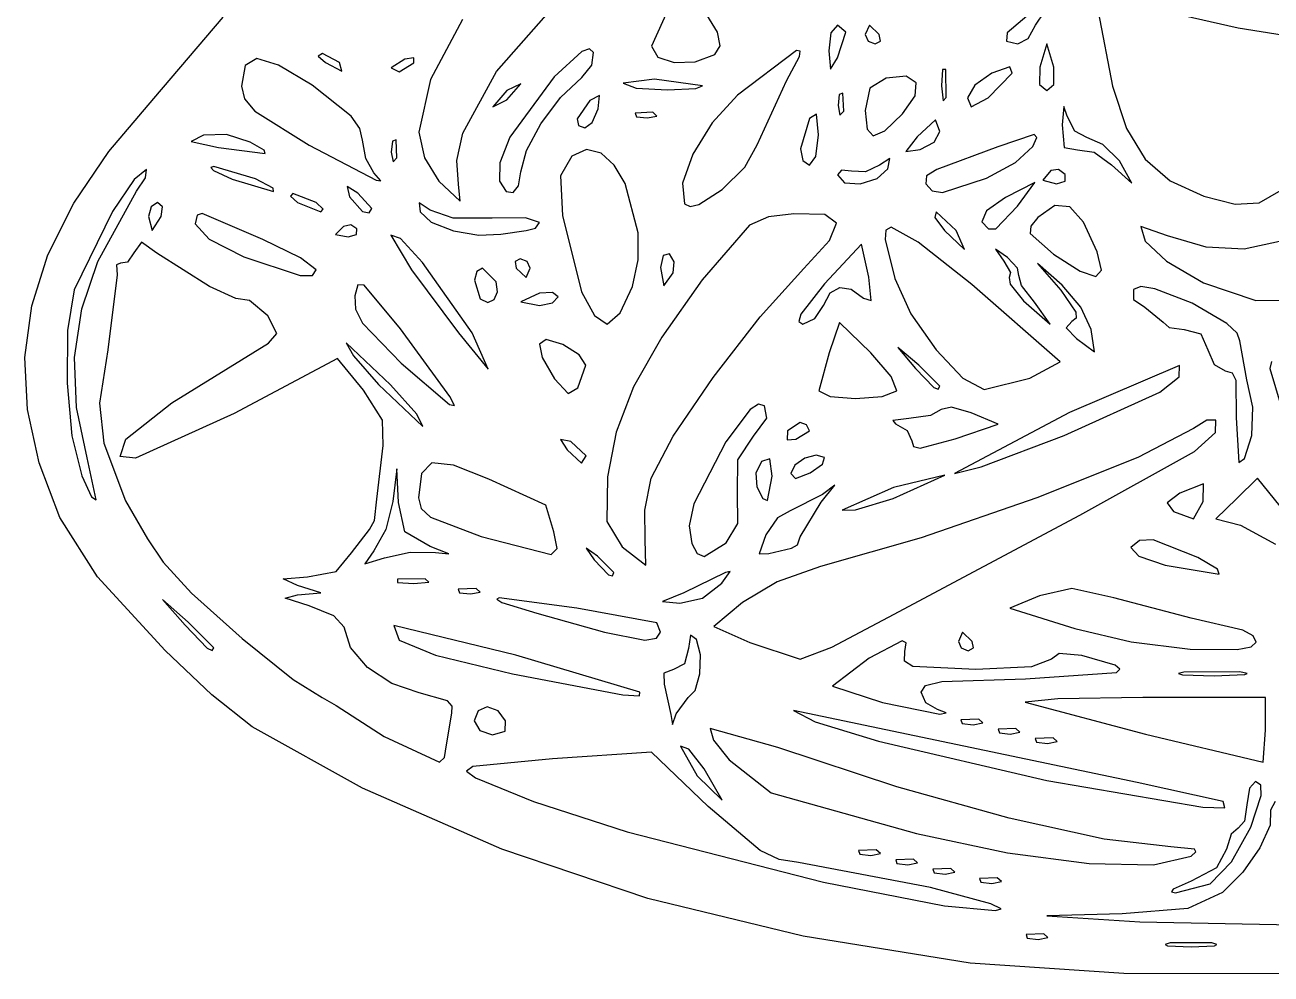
# Model space of a CAD drawing. Extents: x 7.9 to 79.2, y 2 to 86.5.
# Drawn here: x 7.94 to 43.59, y 1.97 to 29.11 of the extents above; entities that cross this region are included whole.
import ezdxf

# ---------------------------------------------------------------- set-up
doc = ezdxf.new("R2010")
doc.units = 0

msp = doc.modelspace()

# ---------------------------------------------------------------- linework, layer by layer
at = {"layer": 'Layer 1'}
for p, q in [((27.759914, 28.902232), (26.986835, 30.161413)), ((21.438185, 27.777215), (23.137297, 29.711336)), ((26.364008, 29.596712), (25.865202, 28.49696)), ((37.043572, 29.733288), (36.040408, 28.877815)), ((42.651117, 29.012963), (39.240485, 29.788479)), ((11.634138, 27.002314), (13.609822, 29.332363)), ((20.457419, 29.263277), (19.545319, 27.548961)), ((36.854438, 29.097599), (37.108993, 29.484337)), ((38.650958, 29.49385), (39.053891, 27.35497)), ((27.828723, 28.505834), (27.759914, 28.902232)), ((31.002562, 28.881953), (30.937558, 28.363486)), ((31.185132, 29.097599), (31.002562, 28.881953)), ((31.432709, 28.897385), (31.185132, 29.097599)), ((31.185132, 28.163272), (31.432709, 28.897385)), ((31.432709, 28.897385), (31.432709, 28.897385)), ((32.10144, 29.097599), (31.98401, 28.830648)), ((32.383451, 28.830648), (32.10144, 29.097599)), ((36.040408, 28.877815), (36.02505, 28.644942)), ((36.647861, 28.720531), (36.854438, 29.097599)), ((36.854438, 29.097599), (36.854438, 29.097599)), ((45.453977, 28.56788), (42.651117, 29.012963)), ((31.98401, 28.830648), (32.066851, 28.642114)), ((32.066851, 28.642114), (32.266021, 28.563697)), ((32.266021, 28.563697), (32.416843, 28.642114)), ((32.416843, 28.642114), (32.383451, 28.830648)), ((32.383451, 28.830648), (32.383451, 28.830648)), ((36.02505, 28.644942), (36.346782, 28.563697)), ((36.346782, 28.563697), (36.647861, 28.720531)), ((37.176716, 28.563697), (36.978395, 27.89632)), ((37.375039, 27.89632), (37.176716, 28.563697)), ((16.456751, 28.292659), (16.336432, 28.218615)), ((16.336432, 28.218615), (16.53904, 28.029797)), ((16.938479, 28.029797), (16.456751, 28.292659)), ((19.065499, 28.170129), (18.816358, 28.131654)), ((19.066935, 28.026741), (19.065499, 28.170129)), ((23.876683, 28.348887), (23.0849, 27.626939)), ((24.095865, 28.42441), (23.876683, 28.348887)), ((24.210212, 28.317594), (24.095865, 28.42441)), ((24.163277, 27.954043), (24.210212, 28.317594)), ((25.865202, 28.49696), (26.052669, 28.18659)), ((26.052669, 28.18659), (26.521588, 28.031827)), ((27.117225, 28.052204), (27.684844, 28.267254)), ((27.684844, 28.267254), (27.828723, 28.505834)), ((27.684844, 28.267254), (27.684844, 28.267254)), ((30.013943, 28.374247), (28.331374, 27.104219)), ((29.726306, 27.505076), (30.104526, 28.203649)), ((30.119319, 28.355371), (30.013943, 28.374247)), ((30.104526, 28.203649), (30.119319, 28.355371)), ((30.937558, 28.363486), (30.991515, 27.842021)), ((14.241665, 27.945989), (14.142407, 27.3597)), ((14.574958, 28.145349), (14.241665, 27.945989)), ((15.195561, 27.958478), (14.574958, 28.145349)), ((16.156751, 27.386074), (15.195561, 27.958478)), ((16.53904, 28.029797), (17.007225, 27.781227)), ((17.007225, 27.781227), (16.938479, 28.029797)), ((16.938479, 28.029797), (16.938479, 28.029797)), ((18.816358, 28.131654), (18.418371, 27.8807)), ((18.418371, 27.8807), (18.653665, 27.762846)), ((18.653665, 27.762846), (19.066935, 28.026741)), ((19.066935, 28.026741), (19.066935, 28.026741)), ((23.875469, 27.606171), (24.163277, 27.954043)), ((26.521588, 28.031827), (27.117225, 28.052204)), ((30.991515, 27.842021), (31.185132, 28.163272)), ((34.198254, 27.831493), (34.166265, 27.362421)), ((34.289024, 27.834663), (34.198254, 27.831493)), ((34.29889, 27.033813), (34.289024, 27.834663)), ((34.289024, 27.834663), (34.289024, 27.834663)), ((36.124515, 27.906789), (35.602884, 27.725201)), ((36.187445, 27.724156), (36.124515, 27.906789)), ((36.978395, 27.89632), (36.971311, 27.406057)), ((37.382122, 27.406057), (37.375039, 27.89632)), ((37.375039, 27.89632), (37.375039, 27.89632)), ((19.545319, 27.548961), (19.207814, 26.044872)), ((20.472723, 26.010612), (21.438185, 27.777215)), ((23.0849, 27.626939), (21.813397, 25.895887)), ((23.269737, 27.030734), (23.875469, 27.606171)), ((25.958894, 27.558183), (25.060403, 27.442293)), ((27.323891, 27.364148), (25.958894, 27.558183)), ((28.892619, 25.681954), (29.726306, 27.505076)), ((32.578576, 27.589494), (32.115615, 27.297753)), ((33.152244, 27.640899), (32.578576, 27.589494)), ((33.437412, 27.454966), (33.152244, 27.640899)), ((33.411642, 27.0802), (33.437412, 27.454966)), ((35.602884, 27.725201), (35.115814, 27.388125)), ((35.497793, 27.019019), (36.187445, 27.724156)), ((36.187445, 27.724156), (36.187445, 27.724156)), ((14.142407, 27.3597), (14.223651, 26.997122)), ((17.274674, 26.502818), (16.156751, 27.386074)), ((21.731746, 27.228947), (21.332307, 26.763147)), ((22.131185, 27.427795), (21.731746, 27.228947)), ((21.731746, 26.961996), (22.131185, 27.427795)), ((22.131185, 27.427795), (22.131185, 27.427795)), ((25.060403, 27.442293), (25.431965, 27.297807)), ((25.431965, 27.297807), (26.325293, 27.25002)), ((26.325293, 27.25002), (27.140398, 27.292238)), ((27.140398, 27.292238), (27.323891, 27.364148)), ((27.323891, 27.364148), (27.323891, 27.364148)), ((28.331374, 27.104219), (27.601582, 26.311413)), ((31.238569, 27.120253), (31.206158, 26.806274)), ((31.346019, 27.156647), (31.238569, 27.120253)), ((31.367041, 26.644992), (31.346019, 27.156647)), ((31.346019, 27.156647), (31.346019, 27.156647)), ((32.115615, 27.297753), (31.98401, 26.66391)), ((34.166265, 27.362421), (34.209294, 26.93554)), ((35.115814, 27.388125), (34.913229, 27.02006)), ((36.971311, 27.406057), (37.176716, 27.228947)), ((37.176716, 27.228947), (37.382122, 27.406057)), ((39.053891, 27.35497), (39.458832, 26.144086)), ((10.347918, 25.491421), (11.634138, 27.002314)), ((14.223651, 26.997122), (14.519944, 26.641155)), ((21.332307, 26.763147), (21.731746, 26.961996)), ((22.707161, 26.281021), (23.269737, 27.030734)), ((24.107429, 26.944566), (23.742249, 26.420686)), ((24.385587, 27.093304), (24.107429, 26.944566)), ((24.342663, 26.710301), (24.385587, 27.093304)), ((31.206158, 26.806274), (31.259513, 26.529156)), ((33.052495, 26.565104), (33.411642, 27.0802)), ((34.209294, 26.93554), (34.29889, 27.033813)), ((34.913229, 27.02006), (35.013403, 26.763458)), ((35.013403, 26.763458), (35.497793, 27.019019)), ((37.666125, 26.777407), (37.612419, 26.252873)), ((37.764088, 26.49483), (37.666125, 26.777407)), ((14.519944, 26.641155), (16.073028, 25.673648)), ((17.525867, 26.146311), (17.274674, 26.502818)), ((23.742249, 26.420686), (23.775456, 26.233991)), ((24.17239, 26.322459), (24.342663, 26.710301)), ((24.342663, 26.710301), (24.342663, 26.710301)), ((25.909211, 26.610451), (25.398817, 26.589378)), ((25.398817, 26.589378), (25.43512, 26.481661)), ((25.43512, 26.481661), (25.748326, 26.44917)), ((25.748326, 26.44917), (26.024761, 26.502657)), ((26.024761, 26.502657), (25.909211, 26.610451)), ((25.909211, 26.610451), (25.909211, 26.610451)), ((30.386254, 26.428093), (30.132572, 25.56396)), ((30.589659, 26.555344), (30.386254, 26.428093)), ((30.64847, 25.960931), (30.589659, 26.555344)), ((31.259513, 26.529156), (31.367041, 26.644992)), ((31.98401, 26.66391), (32.036294, 26.127227)), ((32.541544, 26.080506), (33.052495, 26.565104)), ((33.052495, 26.565104), (33.052495, 26.565104)), ((33.997423, 26.398899), (33.465381, 25.912758)), ((34.114353, 26.058803), (33.997423, 26.398899)), ((37.976349, 26.06693), (37.764088, 26.49483)), ((17.604211, 25.811381), (17.525867, 26.146311)), ((19.207814, 26.044872), (19.370195, 25.308918)), ((22.292667, 25.51934), (22.707161, 26.281021)), ((23.775456, 26.233991), (23.964175, 26.161145)), ((23.964175, 26.161145), (24.17239, 26.322459)), ((27.601582, 26.311413), (27.049309, 25.41302)), ((32.036294, 26.127227), (32.212475, 25.933653)), ((32.212475, 25.933653), (32.541544, 26.080506)), ((33.950705, 25.755091), (34.114353, 26.058803)), ((34.114353, 26.058803), (34.114353, 26.058803)), ((37.612419, 26.252873), (37.675821, 25.598335)), ((38.32698, 25.885806), (37.976349, 26.06693)), ((39.458832, 26.144086), (39.987127, 25.268756)), ((13.05323, 25.951064), (12.703385, 25.771407)), ((12.703385, 25.771407), (13.476675, 25.602356)), ((13.708264, 25.97872), (13.05323, 25.951064)), ((14.384694, 25.757573), (13.708264, 25.97872)), ((14.782706, 25.527649), (14.384694, 25.757573)), ((14.384694, 25.757573), (14.384694, 25.757573)), ((16.073028, 25.673648), (17.987905, 24.664612)), ((17.698079, 25.285579), (17.604211, 25.811381)), ((18.456524, 25.785501), (18.424111, 25.471524)), ((18.563974, 25.821894), (18.456524, 25.785501)), ((18.584997, 25.310239), (18.563974, 25.821894)), ((18.563974, 25.821894), (18.563974, 25.821894)), ((20.297677, 25.235361), (20.472723, 26.010612)), ((21.813397, 25.895887), (21.524767, 25.169218)), ((28.541009, 25.043787), (28.892619, 25.681954)), ((28.892619, 25.681954), (28.892619, 25.681954)), ((30.573127, 25.348197), (30.64847, 25.960931)), ((30.64847, 25.960931), (30.64847, 25.960931)), ((33.465381, 25.912758), (33.143449, 25.490124)), ((33.557255, 25.543468), (33.950705, 25.755091)), ((36.818619, 25.972692), (35.774943, 25.617918)), ((36.781311, 25.634798), (36.894882, 25.889654)), ((36.894882, 25.889654), (36.818619, 25.972692)), ((38.783566, 25.686302), (38.32698, 25.885806)), ((39.252914, 25.21843), (38.783566, 25.686302)), ((9.338242, 24.00694), (10.347918, 25.491421)), ((13.476675, 25.602356), (14.815481, 25.433932)), ((14.815481, 25.433932), (14.782706, 25.527649)), ((18.424111, 25.471524), (18.477468, 25.194404)), ((22.131185, 24.908002), (22.292667, 25.51934)), ((23.591108, 25.356391), (23.266503, 24.793797)), ((24.012726, 25.542935), (23.591108, 25.356391)), ((24.42398, 25.440051), (24.012726, 25.542935)), ((24.80085, 25.099251), (24.42398, 25.440051)), ((27.049309, 25.41302), (26.758612, 24.581536)), ((30.132572, 25.56396), (30.195992, 25.228113)), ((30.386254, 25.093343), (30.573127, 25.348197)), ((33.143449, 25.490124), (33.557255, 25.543468)), ((35.774943, 25.617918), (34.0309, 24.976974)), ((36.284608, 25.170683), (36.781311, 25.634798)), ((37.675821, 25.598335), (38.052637, 25.535187)), ((38.052637, 25.535187), (38.53497, 25.465869)), ((38.53497, 25.465869), (39.025934, 25.109771)), ((11.423341, 24.971652), (11.063617, 24.689346)), ((11.396649, 24.730999), (11.423341, 24.971652)), ((13.343529, 25.060992), (13.261977, 25.029389)), ((13.261977, 25.029389), (13.335207, 24.949458)), ((14.541846, 24.702556), (13.343529, 25.060992)), ((17.923762, 24.879783), (17.698079, 25.285579)), ((18.477468, 25.194404), (18.584997, 25.310239)), ((19.370195, 25.308918), (19.78097, 24.643382)), ((20.345123, 24.556266), (20.297677, 25.235361)), ((21.524767, 25.169218), (21.522496, 24.640159)), ((25.119319, 24.572049), (24.80085, 25.099251)), ((27.893509, 24.399368), (28.541009, 25.043787)), ((30.195992, 25.228113), (30.386254, 25.093343)), ((32.392939, 25.101237), (31.990592, 24.910462)), ((32.327182, 24.712057), (32.627347, 24.997624)), ((32.688114, 25.290762), (32.392939, 25.101237)), ((32.627347, 24.997624), (32.688114, 25.290762)), ((32.627347, 24.997624), (32.627347, 24.997624)), ((34.0309, 24.976974), (33.738547, 24.794318)), ((35.448195, 24.725018), (36.284608, 25.170683)), ((37.515671, 24.97724), (37.291462, 24.948464)), ((37.706619, 24.830746), (37.515671, 24.97724)), ((39.025934, 25.109771), (39.612735, 24.580993)), ((39.612735, 24.580993), (39.252914, 25.21843)), ((39.252914, 25.21843), (39.252914, 25.21843)), ((39.987127, 25.268756), (40.703919, 24.650857)), ((11.063617, 24.689346), (10.449016, 23.774159)), ((11.133577, 24.351793), (11.396649, 24.730999)), ((13.335207, 24.949458), (13.876114, 24.692915)), ((13.876114, 24.692915), (15.050574, 24.344696)), ((15.042671, 24.435888), (14.541846, 24.702556)), ((14.541846, 24.702556), (14.541846, 24.702556)), ((18.12835, 24.651284), (17.923762, 24.879783)), ((17.923762, 24.879783), (17.923762, 24.879783)), ((17.987905, 24.664612), (18.12835, 24.651284)), ((19.78097, 24.643382), (20.392828, 24.06659)), ((21.522496, 24.640159), (21.7093, 24.349163)), ((22.066643, 24.506405), (22.131185, 24.908002)), ((22.131185, 24.908002), (22.131185, 24.908002)), ((23.266503, 24.793797), (23.317594, 23.658627)), ((31.303464, 24.95511), (31.185132, 24.818015)), ((31.185132, 24.818015), (31.385539, 24.594787)), ((31.587962, 24.921622), (31.303464, 24.95511)), ((31.990592, 24.910462), (31.587962, 24.921622)), ((31.839734, 24.568623), (32.327182, 24.712057)), ((33.738547, 24.794318), (33.71375, 24.561326)), ((34.193555, 24.317227), (35.448195, 24.725018)), ((35.448195, 24.725018), (35.448195, 24.725018)), ((36.834956, 24.603052), (35.998531, 24.169452)), ((36.340105, 23.922259), (36.834956, 24.603052)), ((37.291462, 24.948464), (37.061177, 24.668139)), ((37.061177, 24.668139), (37.458726, 24.559441)), ((37.458726, 24.559441), (37.702796, 24.639136)), ((37.702796, 24.639136), (37.706619, 24.830746)), ((37.706619, 24.830746), (37.706619, 24.830746)), ((40.703919, 24.650857), (41.674347, 24.212268)), ((10.025657, 22.340415), (11.133577, 24.351793)), ((15.050574, 24.344696), (15.042671, 24.435888)), ((15.607016, 24.284313), (15.536282, 24.2083)), ((16.272748, 24.025541), (15.607016, 24.284313)), ((17.464968, 24.297564), (17.166318, 24.490353)), ((17.166318, 24.490353), (17.227166, 24.196774)), ((17.870503, 23.85938), (17.464968, 24.297564)), ((20.392828, 24.06659), (20.345123, 24.556266)), ((20.345123, 24.556266), (20.345123, 24.556266)), ((21.7093, 24.349163), (21.908348, 24.312352)), ((21.908348, 24.312352), (22.066643, 24.506405)), ((25.484982, 23.164482), (25.119319, 24.572049)), ((26.758612, 24.581536), (26.81355, 23.989459)), ((27.225797, 23.973119), (27.893509, 24.399368)), ((31.385539, 24.594787), (31.839734, 24.568623)), ((33.71375, 24.561326), (33.902699, 24.362123)), ((33.902699, 24.362123), (34.193555, 24.317227)), ((43.253439, 24.017292), (43.882067, 24.378695)), ((8.602561, 22.537509), (9.338242, 24.00694)), ((11.555249, 23.907915), (11.479481, 23.625113)), ((11.737416, 24.025541), (11.555249, 23.907915)), ((11.874557, 23.907915), (11.737416, 24.025541)), ((11.842072, 23.625113), (11.874557, 23.907915)), ((15.536282, 24.2083), (15.740162, 24.025541)), ((15.740162, 24.025541), (16.405894, 23.766766)), ((16.476628, 23.842781), (16.272748, 24.025541)), ((16.272748, 24.025541), (16.272748, 24.025541)), ((17.227166, 24.196774), (17.602549, 23.775601)), ((19.536122, 23.810925), (19.217839, 24.02)), ((19.217839, 24.02), (19.246402, 23.75859)), ((26.81355, 23.989459), (26.970511, 23.911939)), ((26.970511, 23.911939), (27.225797, 23.973119)), ((35.998531, 24.169452), (35.454094, 23.788146)), ((35.721219, 23.275746), (36.340105, 23.922259)), ((36.340105, 23.922259), (36.340105, 23.922259)), ((37.409454, 23.944457), (36.924954, 23.601545)), ((37.832301, 23.906641), (37.409454, 23.944457)), ((38.225069, 23.469715), (37.832301, 23.906641)), ((41.674347, 24.212268), (42.571064, 23.978171)), ((42.571064, 23.978171), (43.253439, 24.017292)), ((10.449016, 23.774159), (9.350917, 21.531874)), ((11.479481, 23.625113), (11.584137, 23.224688)), ((11.584137, 23.224688), (11.842072, 23.625113)), ((11.842072, 23.625113), (11.842072, 23.625113)), ((12.871845, 23.663284), (12.810944, 23.416158)), ((13.018267, 23.714098), (12.871845, 23.663284)), ((14.749168, 22.975353), (13.018267, 23.714098)), ((16.405894, 23.766766), (16.476628, 23.842781)), ((17.602549, 23.775601), (17.790124, 23.733304)), ((17.790124, 23.733304), (17.870503, 23.85938)), ((17.870503, 23.85938), (17.870503, 23.85938)), ((19.246402, 23.75859), (19.568579, 23.465048)), ((20.19611, 23.582607), (19.536122, 23.810925)), ((21.310329, 23.581707), (20.19611, 23.582607)), ((22.266197, 23.595763), (21.310329, 23.581707)), ((22.66377, 23.462632), (22.266197, 23.595763)), ((23.317594, 23.658627), (23.866199, 21.474147)), ((29.212038, 23.622125), (28.676426, 23.382566)), ((29.939787, 23.706478), (29.212038, 23.622125)), ((30.825711, 23.684938), (29.939787, 23.706478)), ((31.164543, 23.442798), (30.825711, 23.684938)), ((34.009025, 23.75859), (33.978628, 23.601756)), ((33.978628, 23.601756), (34.247497, 23.224688)), ((34.58514, 23.224688), (34.009025, 23.75859)), ((35.454094, 23.788146), (35.319676, 23.480271)), ((36.924954, 23.601545), (36.720016, 23.35463)), ((12.810944, 23.416158), (13.21369, 22.981585)), ((17.053225, 23.346763), (16.824106, 23.115793)), ((17.269375, 23.388605), (17.053225, 23.346763)), ((17.44095, 23.273535), (17.269375, 23.388605)), ((17.425813, 23.113347), (17.44095, 23.273535)), ((17.44095, 23.273535), (17.44095, 23.273535)), ((19.568579, 23.465048), (20.199378, 23.224024)), ((20.199378, 23.224024), (20.930541, 23.092484)), ((21.553806, 23.1274), (22.28611, 23.224688)), ((22.28611, 23.224688), (22.552833, 23.294584)), ((22.28611, 23.224688), (22.28611, 23.224688)), ((22.552833, 23.294584), (22.66377, 23.462632)), ((28.676426, 23.382566), (27.320828, 21.816706)), ((30.963425, 22.941509), (31.164543, 23.442798)), ((32.573219, 23.2427), (32.551661, 22.969959)), ((32.725887, 23.32277), (32.573219, 23.2427)), ((33.500789, 22.899214), (32.725887, 23.32277)), ((34.247497, 23.224688), (34.823612, 22.690788)), ((34.823612, 22.690788), (34.58514, 23.224688)), ((34.58514, 23.224688), (34.58514, 23.224688)), ((35.319676, 23.480271), (35.507421, 23.277753)), ((35.507421, 23.277753), (35.721219, 23.275746)), ((36.720016, 23.35463), (36.705506, 23.146548)), ((38.619334, 22.615302), (38.225069, 23.469715)), ((40.627266, 23.078722), (39.86543, 23.340812)), ((39.86543, 23.340812), (39.991264, 22.92313)), ((11.275337, 22.893026), (11.05769, 22.595182)), ((11.719526, 22.581125), (11.275337, 22.893026)), ((13.21369, 22.981585), (14.20898, 22.4769)), ((15.825196, 22.452474), (14.749168, 22.975353)), ((16.824106, 23.115793), (17.193058, 23.046721)), ((17.193058, 23.046721), (17.425813, 23.113347)), ((18.68609, 22.998454), (18.414498, 23.091213)), ((18.414498, 23.091213), (19.002572, 22.100224)), ((19.320708, 22.315995), (18.68609, 22.998454)), ((20.930541, 23.092484), (21.553806, 23.1274)), ((25.484139, 22.387142), (25.484982, 23.164482)), ((30.229497, 22.142518), (30.963425, 22.941509)), ((31.879187, 22.841179), (30.817662, 21.70664)), ((32.0839, 21.898277), (31.879187, 22.841179)), ((32.551661, 22.969959), (32.825645, 21.852148)), ((35.028832, 21.687928), (33.500789, 22.899214)), ((36.705506, 23.146548), (37.371946, 22.556603)), ((39.991264, 22.92313), (40.60065, 22.35038)), ((41.740172, 22.751578), (40.627266, 23.078722)), ((43.831668, 22.918357), (42.823732, 22.699353)), ((8.138324, 21.071763), (8.602561, 22.537509)), ((11.05769, 22.595182), (10.877296, 22.326667)), ((13.219708, 21.623849), (11.719526, 22.581125)), ((14.20898, 22.4769), (15.816204, 21.940628)), ((26.200381, 22.514488), (26.125574, 22.172642)), ((26.380237, 22.564516), (26.200381, 22.514488)), ((26.516027, 22.337971), (26.380237, 22.564516)), ((36.051411, 22.452533), (35.7122, 22.69087)), ((35.7122, 22.69087), (35.944432, 22.3571)), ((37.371946, 22.556603), (38.130293, 22.070056)), ((38.74197, 22.098841), (38.619334, 22.615302)), ((38.619334, 22.615302), (38.619334, 22.615302)), ((42.823732, 22.699353), (41.740172, 22.751578)), ((9.569115, 20.990843), (10.025657, 22.340415)), ((10.677533, 22.292262), (10.562358, 22.24837)), ((10.562358, 22.24837), (10.585331, 21.957041)), ((10.877296, 22.326667), (10.677533, 22.292262)), ((16.272748, 22.107765), (15.825196, 22.452474)), ((16.166036, 21.940254), (16.272748, 22.107765)), ((16.272748, 22.107765), (16.272748, 22.107765)), ((20.7411, 20.30513), (19.320708, 22.315995)), ((21.037524, 22.156886), (20.876013, 22.054759)), ((21.425333, 21.765012), (21.037524, 22.156886)), ((22.115469, 22.423837), (21.964645, 22.34542)), ((21.964645, 22.34542), (21.998039, 22.156886)), ((21.998039, 22.156886), (22.280047, 21.889937)), ((22.314637, 22.34542), (22.115469, 22.423837)), ((22.280047, 21.889937), (22.397477, 22.156886)), ((22.397477, 22.156886), (22.314637, 22.34542)), ((22.397477, 22.156886), (22.397477, 22.156886)), ((25.328824, 21.629449), (25.484139, 22.387142)), ((26.125574, 22.172642), (26.226022, 21.645107)), ((26.484892, 22.01486), (26.516027, 22.337971)), ((28.978584, 20.763962), (30.229497, 22.142518)), ((35.944432, 22.3571), (36.140222, 22.027166)), ((36.343358, 22.14818), (36.051411, 22.452533)), ((36.38184, 21.938437), (36.343358, 22.14818)), ((37.615707, 21.668638), (36.910425, 22.290363)), ((36.910425, 22.290363), (37.576156, 21.519628)), ((40.60065, 22.35038), (41.658294, 21.736589)), ((10.585331, 21.957041), (10.316836, 19.816837)), ((15.816204, 21.940628), (16.166036, 21.940254)), ((19.002572, 22.100224), (20.35098, 20.298308)), ((20.876013, 22.054759), (20.806134, 21.811001)), ((20.806134, 21.811001), (20.970011, 21.274309)), ((21.461693, 21.471807), (21.425333, 21.765012)), ((21.425333, 21.765012), (21.425333, 21.765012)), ((27.320828, 21.816706), (26.160049, 20.178621)), ((26.226022, 21.645107), (26.484892, 22.01486)), ((26.484892, 22.01486), (26.484892, 22.01486)), ((32.157533, 21.228978), (32.0839, 21.898277)), ((32.825645, 21.852148), (33.291002, 20.846972)), ((36.140222, 22.027166), (36.097735, 21.889937)), ((36.097735, 21.889937), (36.131605, 21.693895)), ((36.452337, 21.655635), (36.38184, 21.938437)), ((38.130293, 22.070056), (38.582962, 21.91728)), ((38.582962, 21.91728), (38.74197, 22.098841)), ((9.350917, 21.531874), (9.164572, 20.370061)), ((13.972562, 21.2853), (13.219708, 21.623849)), ((17.462482, 21.676112), (17.378258, 21.363776)), ((17.648556, 21.666661), (17.462482, 21.676112)), ((18.688944, 20.421707), (17.648556, 21.666661)), ((21.364248, 21.255995), (21.461693, 21.471807)), ((22.66377, 21.433384), (22.131185, 21.191426)), ((23.039908, 21.460915), (22.66377, 21.433384)), ((23.196355, 21.331044), (23.039908, 21.460915)), ((23.866199, 21.474147), (24.23399, 20.802813)), ((24.970241, 20.870749), (25.328824, 21.629449)), ((25.328824, 21.629449), (25.328824, 21.629449)), ((30.817662, 21.70664), (30.140916, 20.838386)), ((30.785695, 21.089084), (30.978434, 21.444254)), ((30.978434, 21.444254), (31.252094, 21.60062)), ((31.252094, 21.60062), (31.580067, 21.553357)), ((31.580067, 21.553357), (31.935745, 21.29764)), ((37.558613, 19.474273), (35.028832, 21.687928)), ((36.131605, 21.693895), (36.510984, 21.222561)), ((36.821262, 21.175627), (36.452337, 21.655635)), ((37.576156, 21.519628), (38.007926, 20.898348)), ((38.150014, 21.039699), (37.615707, 21.668638)), ((39.870734, 21.623513), (39.656546, 21.54196)), ((39.656546, 21.54196), (39.659207, 21.259943)), ((40.267449, 21.564165), (39.870734, 21.623513)), ((41.338251, 21.153146), (40.267449, 21.564165)), ((41.658294, 21.736589), (43.162116, 21.227913)), ((7.942982, 19.59834), (8.138324, 21.071763)), ((14.366649, 21.224898), (13.972562, 21.2853)), ((14.889846, 20.7862), (14.366649, 21.224898)), ((17.378258, 21.363776), (17.3982, 20.984082)), ((20.970011, 21.274309), (21.183516, 21.172015)), ((21.183516, 21.172015), (21.364248, 21.255995)), ((22.131185, 21.191426), (22.66377, 21.089084)), ((22.66377, 21.089084), (23.039908, 21.160159)), ((23.039908, 21.160159), (23.196355, 21.331044)), ((23.196355, 21.331044), (23.196355, 21.331044)), ((30.544084, 20.712018), (30.785695, 21.089084)), ((30.785695, 21.089084), (30.785695, 21.089084)), ((31.935745, 21.29764), (32.157533, 21.228978)), ((36.510984, 21.222561), (37.269555, 20.555184)), ((37.269555, 20.555184), (36.821262, 21.175627)), ((36.821262, 21.175627), (36.821262, 21.175627)), ((38.444229, 20.400625), (38.150014, 21.039699)), ((39.659207, 21.259943), (39.98365, 21.032814)), ((42.328544, 20.569658), (41.338251, 21.153146)), ((43.162116, 21.227913), (45.165495, 21.247814)), ((9.365853, 19.595061), (9.569115, 20.990843)), ((15.146444, 20.283477), (14.889846, 20.7862)), ((17.3982, 20.984082), (17.597071, 20.57933)), ((24.23399, 20.802813), (24.604754, 20.555184)), ((24.604754, 20.555184), (24.970241, 20.870749)), ((27.62891, 19.025115), (28.978584, 20.763962)), ((30.140916, 20.838386), (30.079625, 20.625402)), ((30.200558, 20.555184), (30.544084, 20.712018)), ((33.291002, 20.846972), (34.008285, 19.815519)), ((38.017248, 20.724577), (37.894909, 20.625077)), ((38.007926, 20.898348), (38.017248, 20.724577)), ((39.98365, 21.032814), (40.505374, 20.609326)), ((9.164572, 20.370061), (9.148127, 18.860847)), ((17.597071, 20.57933), (18.709721, 19.436884)), ((20.102696, 18.486318), (18.688944, 20.421707)), ((30.079625, 20.625402), (30.200558, 20.555184)), ((31.251299, 20.59563), (30.951924, 19.734719)), ((32.139879, 19.732255), (31.251299, 20.59563)), ((37.894909, 20.625077), (37.732057, 20.447575)), ((37.732057, 20.447575), (38.028053, 20.136285)), ((38.537825, 19.762823), (38.444229, 20.400625)), ((38.444229, 20.400625), (38.444229, 20.400625)), ((40.505374, 20.609326), (40.681377, 20.453108)), ((40.681377, 20.453108), (41.104532, 20.400512)), ((41.104532, 20.400512), (41.583959, 20.276875)), ((42.624621, 20.294724), (42.328544, 20.569658)), ((12.147738, 18.298706), (14.913731, 20.004763)), ((14.913731, 20.004763), (15.146444, 20.283477)), ((18.403088, 18.820006), (17.130748, 20.021282)), ((17.130748, 20.021282), (17.346096, 19.648369)), ((20.35098, 20.298308), (21.199798, 19.259843)), ((21.199798, 19.259843), (20.7411, 20.30513)), ((20.7411, 20.30513), (20.7411, 20.30513)), ((22.858973, 20.108407), (22.660342, 19.97601)), ((22.660342, 19.97601), (22.738242, 19.595208)), ((23.329502, 19.972711), (22.858973, 20.108407)), ((23.798477, 19.672522), (23.329502, 19.972711)), ((26.160049, 20.178621), (25.354275, 18.762826)), ((38.028053, 20.136285), (38.537825, 19.762823)), ((41.583959, 20.276875), (41.788786, 19.821071)), ((42.697916, 20.074455), (42.624621, 20.294724)), ((42.900326, 18.957547), (42.697916, 20.074455)), ((10.316836, 19.816837), (10.072465, 18.292482)), ((17.346096, 19.648369), (18.056206, 18.827365)), ((23.991155, 19.377793), (23.798477, 19.672522)), ((30.951924, 19.734719), (30.652548, 18.646696)), ((32.726753, 19.056508), (32.139879, 19.732255)), ((33.515193, 19.379269), (32.916035, 19.887808)), ((32.916035, 19.887808), (33.423321, 19.287168)), ((34.008285, 19.815519), (34.773108, 19.010976)), ((41.788786, 19.821071), (41.968327, 19.396869)), ((8.013984, 18.105877), (7.942982, 19.59834)), ((9.416708, 18.16856), (9.365853, 19.595061)), ((16.885875, 19.568846), (13.931319, 18.000421)), ((17.629939, 18.660525), (16.885875, 19.568846)), ((18.709721, 19.436884), (20.091609, 18.257609)), ((22.738242, 19.595208), (23.097305, 18.98569)), ((23.758958, 18.726079), (23.991155, 19.377793)), ((23.991155, 19.377793), (23.991155, 19.377793)), ((33.423321, 19.287168), (33.947608, 18.741121)), ((34.114353, 18.778632), (33.515193, 19.379269)), ((36.691799, 19.007108), (37.558613, 19.474273)), ((40.97767, 19.369851), (37.828178, 18.023837)), ((40.967895, 19.047482), (40.97767, 19.369851)), ((41.968327, 19.396869), (42.280496, 19.220431)), ((43.608631, 19.484024), (43.55778, 19.283663)), ((43.55778, 19.283663), (43.880572, 18.195253)), ((23.097305, 18.98569), (23.488487, 18.56754)), ((26.486626, 17.345904), (27.62891, 19.025115)), ((32.889958, 18.644232), (32.726753, 19.056508)), ((34.773108, 19.010976), (35.381088, 18.686532)), ((35.381088, 18.686532), (36.691799, 19.007108)), ((36.691799, 19.007108), (36.691799, 19.007108)), ((40.414121, 18.605618), (40.967895, 19.047482)), ((42.280496, 19.220431), (42.47606, 19.160841)), ((42.47606, 19.160841), (42.586154, 18.950281)), ((42.586154, 18.950281), (42.594843, 17.885514)), ((43.074771, 18.173798), (42.900326, 18.957547)), ((9.148127, 18.860847), (9.287161, 17.358488)), ((18.174732, 17.804059), (17.629939, 18.660525)), ((18.056206, 18.827365), (19.323984, 17.627481)), ((19.158726, 17.974176), (18.403088, 18.820006)), ((18.403088, 18.820006), (18.403088, 18.820006)), ((23.488487, 18.56754), (23.758958, 18.726079)), ((25.354275, 18.762826), (24.853522, 17.46553)), ((30.652548, 18.646696), (30.976602, 18.480512)), ((32.46374, 18.478875), (32.889958, 18.644232)), ((32.889958, 18.644232), (32.889958, 18.644232)), ((33.947608, 18.741121), (34.073418, 18.688591)), ((34.073418, 18.688591), (34.114353, 18.778632)), ((34.114353, 18.778632), (34.114353, 18.778632)), ((37.672752, 17.362297), (40.414121, 18.605618)), ((10.072465, 18.292482), (10.200027, 17.147331)), ((10.832413, 17.266412), (12.147738, 18.298706)), ((20.091609, 18.257609), (20.228832, 18.223036)), ((20.228832, 18.223036), (20.102696, 18.486318)), ((20.102696, 18.486318), (20.102696, 18.486318)), ((28.926159, 18.261981), (28.689755, 18.110598)), ((29.0985, 18.215593), (28.926159, 18.261981)), ((29.165346, 17.86303), (29.0985, 18.215593)), ((30.976602, 18.480512), (31.703144, 18.424436)), ((31.703144, 18.424436), (32.46374, 18.478875)), ((8.34878, 16.583011), (8.013984, 18.105877)), ((9.722517, 16.726829), (9.416708, 18.16856)), ((13.931319, 18.000421), (11.107871, 16.716341)), ((19.323984, 17.627481), (19.158726, 17.974176)), ((28.689755, 18.110598), (27.996135, 17.187833)), ((28.784214, 17.34748), (29.165346, 17.86303)), ((33.226711, 17.854713), (32.768049, 17.79698)), ((33.848336, 17.94264), (33.226711, 17.854713)), ((34.158736, 18.110556), (33.848336, 17.94264)), ((34.447594, 18.175255), (34.158736, 18.110556)), ((35.017442, 18.015029), (34.447594, 18.175255)), ((37.828178, 18.023837), (34.537015, 16.278111)), ((35.787381, 17.694628), (35.017442, 18.015029)), ((35.017442, 18.015029), (35.017442, 18.015029)), ((42.594843, 17.885514), (42.673892, 16.594796)), ((43.039019, 17.369409), (43.074771, 18.173798)), ((18.192143, 17.084827), (18.174732, 17.804059)), ((29.76199, 17.497315), (29.747766, 17.245377)), ((30.119412, 17.73427), (29.76199, 17.497315)), ((30.000377, 17.26046), (30.386254, 17.49806)), ((30.305697, 17.675361), (30.119412, 17.73427)), ((30.386254, 17.49806), (30.305697, 17.675361)), ((30.386254, 17.49806), (30.386254, 17.49806)), ((32.768049, 17.79698), (32.849462, 17.701664)), ((32.849462, 17.701664), (33.178583, 17.508327)), ((33.178583, 17.508327), (33.315475, 17.214932)), ((34.551428, 17.272457), (35.787381, 17.694628)), ((41.372457, 17.5676), (39.77876, 16.733295)), ((41.752512, 17.802875), (41.372457, 17.5676)), ((42.009562, 17.801511), (41.752512, 17.802875)), ((42.007251, 17.448551), (42.009562, 17.801511)), ((9.287161, 17.358488), (9.567254, 16.21724)), ((10.200027, 17.147331), (10.817375, 15.493953)), ((10.668249, 16.766041), (10.832413, 17.266412)), ((23.558129, 17.195854), (23.265274, 17.256852)), ((23.265274, 17.256852), (23.457589, 16.957463)), ((23.995233, 16.789315), (23.558129, 17.195854)), ((24.853522, 17.46553), (24.607809, 16.182941)), ((25.857884, 16.146258), (26.486626, 17.345904)), ((27.996135, 17.187833), (27.077549, 15.416875)), ((28.340478, 16.6695), (28.784214, 17.34748)), ((29.747766, 17.245377), (30.000377, 17.26046)), ((33.315475, 17.214932), (33.365616, 17.048534)), ((33.55218, 17.000973), (34.551428, 17.272457)), ((35.303491, 16.474851), (37.672752, 17.362297)), ((37.672752, 17.362297), (37.672752, 17.362297)), ((41.404132, 16.909836), (42.007251, 17.448551)), ((42.837464, 16.704453), (43.039019, 17.369409)), ((43.039019, 17.369409), (43.039019, 17.369409)), ((11.107871, 16.716341), (10.668249, 16.766041)), ((18.006966, 15.549863), (18.192143, 17.084827)), ((23.457589, 16.957463), (23.870221, 16.570948)), ((23.870221, 16.570948), (23.995233, 16.789315)), ((23.995233, 16.789315), (23.995233, 16.789315)), ((30.576399, 16.80609), (30.254517, 16.714859)), ((30.819985, 16.739009), (30.576399, 16.80609)), ((33.365616, 17.048534), (33.55218, 17.000973)), ((38.122202, 15.084117), (41.404132, 16.909836)), ((8.944821, 15.018379), (8.34878, 16.583011)), ((9.976776, 15.525702), (9.722517, 16.726829)), ((9.722517, 16.726829), (9.722517, 16.726829)), ((18.584148, 16.417451), (18.472799, 15.483126)), ((18.626764, 15.455005), (18.584148, 16.417451)), ((19.588265, 16.586407), (19.288918, 16.283275)), ((20.199739, 16.522786), (19.588265, 16.586407)), ((21.218996, 16.117564), (20.199739, 16.522786)), ((28.330612, 15.735478), (28.340478, 16.6695)), ((29.019432, 16.622262), (28.853435, 16.285798)), ((29.254512, 16.69885), (29.019432, 16.622262)), ((29.321085, 16.20389), (29.254512, 16.69885)), ((29.97379, 16.521691), (29.85367, 16.282961)), ((30.254517, 16.714859), (29.97379, 16.521691)), ((30.409063, 16.296214), (30.758871, 16.549197)), ((30.758871, 16.549197), (30.819985, 16.739009)), ((30.819985, 16.739009), (30.819985, 16.739009)), ((34.537015, 16.278111), (35.303491, 16.474851)), ((39.77876, 16.733295), (36.893485, 15.583356)), ((42.673892, 16.594796), (42.837464, 16.704453)), ((9.567254, 16.21724), (9.849458, 15.61674)), ((19.288918, 16.283275), (19.206044, 15.588237)), ((22.841844, 15.376223), (21.218996, 16.117564)), ((24.607809, 16.182941), (24.588768, 14.905704)), ((25.676052, 15.227402), (25.857884, 16.146258)), ((28.853435, 16.285798), (28.877929, 15.901495)), ((29.190922, 15.512691), (29.321085, 16.20389)), ((29.321085, 16.20389), (29.321085, 16.20389)), ((29.85367, 16.282961), (29.986951, 16.138072)), ((29.986951, 16.138072), (30.409063, 16.296214)), ((32.78264, 15.567561), (34.259088, 16.227865)), ((34.259088, 16.227865), (32.795692, 15.884261)), ((34.259088, 16.227865), (34.259088, 16.227865)), ((43.202727, 16.150503), (42.60968, 15.565828)), ((43.849922, 15.349649), (43.202727, 16.150503)), ((28.334247, 14.849659), (28.330612, 15.735478)), ((28.877929, 15.901495), (29.050014, 15.567135)), ((30.719121, 15.464008), (31.114587, 15.943835)), ((31.114587, 15.943835), (30.764726, 15.681429)), ((32.795692, 15.884261), (31.326822, 15.230032)), ((40.984478, 15.721381), (40.616685, 15.437985)), ((41.658445, 15.984624), (40.984478, 15.721381)), ((41.647703, 15.483126), (41.658445, 15.984624)), ((9.849458, 15.61674), (9.976776, 15.525702)), ((10.817375, 15.493953), (11.450064, 14.415324)), ((17.944279, 14.937127), (18.006966, 15.549863)), ((18.472799, 15.483126), (18.267128, 14.681941)), ((18.814536, 14.609331), (18.626764, 15.455005)), ((19.206044, 15.588237), (19.276519, 15.282897)), ((23.070432, 14.614988), (22.841844, 15.376223)), ((27.077549, 15.416875), (26.946714, 14.786097)), ((29.050014, 15.567135), (29.190922, 15.512691)), ((30.764726, 15.681429), (29.832701, 15.214092)), ((30.119963, 14.464857), (30.719121, 15.464008)), ((31.700487, 15.24162), (32.78264, 15.567561)), ((36.893485, 15.583356), (33.580469, 14.437713)), ((40.616685, 15.437985), (40.802264, 15.191571)), ((41.372637, 14.985959), (41.647703, 15.483126)), ((41.647703, 15.483126), (41.647703, 15.483126)), ((42.60968, 15.565828), (42.016632, 14.98116)), ((10.019081, 13.324584), (8.944821, 15.018379)), ((19.276519, 15.282897), (19.545947, 15.029285)), ((19.545947, 15.029285), (20.999441, 14.481062)), ((25.690959, 14.391426), (25.676052, 15.227402)), ((29.471791, 15.010403), (29.135541, 14.52361)), ((29.832701, 15.214092), (29.471791, 15.010403)), ((31.326822, 15.230032), (31.700487, 15.24162)), ((32.649741, 12.174418), (38.122202, 15.084117)), ((40.802264, 15.191571), (41.372637, 14.985959)), ((42.016632, 14.98116), (42.714689, 14.805525)), ((17.289465, 14.014899), (17.798221, 14.682272)), ((17.798221, 14.682272), (17.944279, 14.937127)), ((18.267128, 14.681941), (17.929003, 14.067728)), ((24.588768, 14.905704), (25.026634, 14.182225)), ((26.946714, 14.786097), (27.020521, 14.282445)), ((28.007694, 14.298244), (28.334247, 14.849659)), ((42.714689, 14.805525), (43.722569, 14.255657)), ((11.450064, 14.415324), (11.902516, 13.747948)), ((19.534832, 14.192058), (18.814536, 14.609331)), ((20.999441, 14.481062), (22.994237, 13.963003)), ((23.16636, 14.135898), (23.070432, 14.614988)), ((23.070432, 14.614988), (23.070432, 14.614988)), ((25.708532, 13.658184), (25.690959, 14.391426)), ((25.690959, 14.391426), (25.690959, 14.391426)), ((27.020521, 14.282445), (27.176158, 13.996925)), ((27.371716, 13.904051), (28.007694, 14.298244)), ((28.007694, 14.298244), (28.007694, 14.298244)), ((29.135541, 14.52361), (28.946999, 13.986739)), ((30.048137, 14.24134), (30.119963, 14.464857)), ((33.580469, 14.437713), (30.703548, 13.616294)), ((39.831357, 14.366157), (39.583693, 14.165148)), ((40.224881, 14.387142), (39.831357, 14.366157)), ((41.500995, 13.881422), (40.224881, 14.387142)), ((16.851211, 13.480016), (17.289465, 14.014899)), ((17.929003, 14.067728), (17.665525, 13.696709)), ((18.234594, 13.867948), (18.965521, 14.028768)), ((18.965521, 14.028768), (19.686459, 14.020402)), ((20.069898, 13.981377), (19.534832, 14.192058)), ((19.686459, 14.020402), (20.069898, 13.981377)), ((19.686459, 14.020402), (19.686459, 14.020402)), ((22.994237, 13.963003), (23.16636, 14.135898)), ((24.328099, 13.915475), (23.995233, 14.148373)), ((23.995233, 14.148373), (24.227559, 13.814685)), ((24.794111, 13.448312), (24.328099, 13.915475)), ((25.026634, 14.182225), (25.708532, 13.658184)), ((27.176158, 13.996925), (27.371716, 13.904051)), ((28.946999, 13.986739), (29.223894, 13.99179)), ((29.223894, 13.99179), (29.875449, 14.148373)), ((29.875449, 14.148373), (30.048137, 14.24134)), ((29.875449, 14.148373), (29.875449, 14.148373)), ((39.583693, 14.165148), (39.808791, 13.913514)), ((39.808791, 13.913514), (40.566574, 13.659835)), ((11.902516, 13.747948), (12.706264, 12.862457)), ((17.665525, 13.696709), (18.234594, 13.867948)), ((24.227559, 13.814685), (24.641288, 13.382354)), ((30.703548, 13.616294), (29.464089, 13.180203)), ((40.566574, 13.659835), (42.106238, 13.404686)), ((42.057509, 13.548196), (41.500995, 13.881422)), ((41.500995, 13.881422), (41.500995, 13.881422)), ((42.106238, 13.404686), (42.057509, 13.548196)), ((11.954828, 11.21795), (10.019081, 13.324584)), ((15.33272, 13.264497), (16.030284, 13.320911)), ((15.740162, 13.080571), (15.33272, 13.264497)), ((16.030284, 13.320911), (16.851211, 13.480016)), ((19.396617, 13.265565), (18.59774, 13.255676)), ((18.59774, 13.255676), (18.600903, 13.164681)), ((19.494648, 13.175748), (19.396617, 13.265565)), ((19.396617, 13.265565), (19.396617, 13.265565)), ((24.641288, 13.382354), (24.754507, 13.350335)), ((24.754507, 13.350335), (24.794111, 13.448312)), ((24.794111, 13.448312), (24.794111, 13.448312)), ((27.989622, 13.445504), (26.791305, 12.870538)), ((27.881777, 13.142708), (28.122711, 13.477519)), ((28.122711, 13.477519), (27.989622, 13.445504)), ((12.706264, 12.862457), (14.153617, 11.563644)), ((16.405894, 12.866838), (15.740162, 13.080571)), ((15.740162, 12.812641), (16.405894, 12.866838)), ((18.600903, 13.164681), (19.06882, 13.132613)), ((19.06882, 13.132613), (19.494648, 13.175748)), ((20.849652, 12.995978), (20.339257, 12.974904)), ((20.339257, 12.974904), (20.375561, 12.867189)), ((20.375561, 12.867189), (20.688767, 12.834696)), ((20.688767, 12.834696), (20.965201, 12.888183)), ((20.965201, 12.888183), (20.849652, 12.995978)), ((20.849652, 12.995978), (20.849652, 12.995978)), ((26.791305, 12.870538), (26.185119, 12.622529)), ((27.323074, 12.719359), (27.881777, 13.142708)), ((27.881777, 13.142708), (27.881777, 13.142708)), ((29.464089, 13.180203), (28.469184, 12.594455)), ((37.892211, 12.994158), (36.965422, 12.78117)), ((39.092728, 12.725259), (37.892211, 12.994158)), ((12.611224, 12.032973), (11.87892, 12.680146)), ((11.87892, 12.680146), (12.524496, 11.946032)), ((15.387838, 12.718579), (15.740162, 12.812641)), ((16.073028, 12.492561), (15.387838, 12.718579)), ((16.778287, 12.205525), (16.073028, 12.492561)), ((21.506558, 12.725485), (21.439504, 12.681751)), ((21.439504, 12.681751), (21.590224, 12.593595)), ((23.729676, 12.428934), (21.506558, 12.725485)), ((21.590224, 12.593595), (22.58956, 12.289468)), ((26.185119, 12.622529), (26.68346, 12.567745)), ((26.68346, 12.567745), (27.323074, 12.719359)), ((28.469184, 12.594455), (27.648431, 11.902132)), ((36.965422, 12.78117), (36.11762, 12.429132)), ((41.304252, 12.145109), (39.092728, 12.725259)), ((17.071625, 11.888775), (16.778287, 12.205525)), ((22.58956, 12.289468), (24.527818, 11.739804)), ((26.021844, 12.012769), (23.729676, 12.428934)), ((31.027854, 11.314154), (32.649741, 12.174418)), ((32.649741, 12.174418), (32.649741, 12.174418)), ((36.11762, 12.429132), (37.97863, 11.843834)), ((42.786428, 11.801645), (41.304252, 12.145109)), ((12.524496, 11.946032), (13.160283, 11.286631)), ((13.343529, 11.29886), (12.611224, 12.032973)), ((17.257625, 11.302795), (17.071625, 11.888775)), ((21.987264, 11.084412), (18.499972, 11.931927)), ((18.499972, 11.931927), (18.646965, 11.515225)), ((26.125574, 11.745818), (26.021844, 12.012769)), ((27.648431, 11.902132), (28.684477, 11.443349)), ((37.97863, 11.843834), (39.586462, 11.46941)), ((43.083349, 11.642506), (42.786428, 11.801645)), ((14.153617, 11.563644), (15.612359, 10.389494)), ((18.646965, 11.515225), (19.689603, 11.088635)), ((24.527818, 11.739804), (25.679151, 11.509822)), ((25.679151, 11.509822), (26.008095, 11.569639)), ((26.008095, 11.569639), (26.125574, 11.745818)), ((26.125574, 11.745818), (26.125574, 11.745818)), ((26.983882, 11.655395), (26.928529, 11.278656)), ((27.154604, 11.528349), (26.983882, 11.655395)), ((27.270342, 11.098307), (27.154604, 11.528349)), ((28.684477, 11.443349), (30.119963, 10.966749)), ((33.041509, 11.496717), (32.098141, 10.995561)), ((33.155685, 11.436747), (33.041509, 11.496717)), ((33.119627, 11.186185), (33.155685, 11.436747)), ((34.764368, 11.745818), (34.646938, 11.478867)), ((34.646938, 11.478867), (34.729778, 11.290335)), ((35.046375, 11.478867), (34.764368, 11.745818)), ((35.07977, 11.290335), (35.046375, 11.478867)), ((35.046375, 11.478867), (35.046375, 11.478867)), ((39.586462, 11.46941), (41.281861, 11.259044)), ((43.022786, 11.322412), (43.168299, 11.460878)), ((43.168299, 11.460878), (43.083349, 11.642506)), ((43.168299, 11.460878), (43.168299, 11.460878)), ((13.290674, 9.950998), (11.954828, 11.21795)), ((13.160283, 11.286631), (13.300407, 11.215166)), ((13.300407, 11.215166), (13.343529, 11.29886)), ((13.343529, 11.29886), (13.343529, 11.29886)), ((17.746769, 10.733635), (17.257625, 11.302795)), ((19.689603, 11.088635), (21.894571, 10.552526)), ((25.530658, 10.028634), (21.987264, 11.084412)), ((26.928529, 11.278656), (26.810969, 10.838832)), ((27.249626, 10.549829), (27.270342, 11.098307)), ((30.119963, 10.966749), (31.027854, 11.314154)), ((33.104664, 10.909024), (33.119627, 11.186185)), ((34.729778, 11.290335), (34.928945, 11.211918)), ((34.928945, 11.211918), (35.07977, 11.290335)), ((37.534638, 11.132018), (37.309862, 10.966179)), ((38.175314, 11.07153), (37.534638, 11.132018)), ((39.133962, 10.798463), (38.175314, 11.07153)), ((41.281861, 11.259044), (42.623062, 11.245334)), ((42.623062, 11.245334), (43.022786, 11.322412)), ((18.43577, 10.271692), (17.746769, 10.733635)), ((26.810969, 10.838832), (26.496522, 10.678016)), ((32.098141, 10.995561), (31.042071, 10.198546)), ((33.340509, 10.756314), (33.104664, 10.909024)), ((35.148464, 10.678016), (33.340509, 10.756314)), ((36.742713, 10.75363), (35.148464, 10.678016)), ((37.309862, 10.966179), (36.742713, 10.75363)), ((39.26486, 10.685608), (39.133962, 10.798463)), ((15.612359, 10.389494), (16.450276, 9.877995)), ((21.894571, 10.552526), (25.043948, 9.95314)), ((26.496522, 10.678016), (26.218297, 10.570796)), ((26.218297, 10.570796), (26.23023, 10.255758)), ((27.120981, 10.077815), (27.249626, 10.549829)), ((34.170966, 10.335828), (36.564243, 10.411068)), ((36.564243, 10.411068), (39.167779, 10.590303)), ((39.167779, 10.590303), (39.26486, 10.685608)), ((41.099763, 10.60181), (40.943348, 10.559024)), ((40.943348, 10.559024), (41.055282, 10.524395)), ((41.055282, 10.524395), (41.969984, 10.493787)), ((42.697519, 10.604534), (41.099763, 10.60181)), ((41.969984, 10.493787), (42.842771, 10.527441)), ((42.909336, 10.562375), (42.697519, 10.604534)), ((42.697519, 10.604534), (42.697519, 10.604534)), ((42.842771, 10.527441), (42.909336, 10.562375)), ((19.221343, 10.00736), (18.43577, 10.271692)), ((20.031398, 9.777152), (19.221343, 10.00736)), ((25.525386, 9.920179), (25.530658, 10.028634)), ((25.530658, 10.028634), (25.530658, 10.028634)), ((26.23023, 10.255758), (26.422757, 9.388167)), ((26.912934, 9.877165), (27.120981, 10.077815)), ((31.042071, 10.198546), (32.477319, 9.734742)), ((33.581766, 10.030214), (33.709514, 10.219308)), ((33.718657, 9.725376), (33.581766, 10.030214)), ((33.709514, 10.219308), (34.170966, 10.335828)), ((14.444326, 9.035494), (13.290674, 9.950998)), ((16.450276, 9.877995), (16.849715, 9.644885)), ((16.849715, 9.644885), (18.217633, 8.754504)), ((20.167785, 9.623923), (20.031398, 9.777152)), ((25.043948, 9.95314), (25.525386, 9.920179)), ((26.575429, 9.410003), (26.912934, 9.877165)), ((26.912934, 9.877165), (26.912934, 9.877165)), ((32.477319, 9.734742), (34.114353, 9.398102)), ((34.04778, 9.52728), (33.718657, 9.725376)), ((37.492336, 9.836893), (36.558982, 9.740067)), ((36.558982, 9.740067), (39.998594, 8.825244)), ((39.928405, 9.877165), (37.492336, 9.836893)), ((43.434593, 9.877165), (39.928405, 9.877165)), ((43.434593, 8.942838), (43.434593, 9.877165)), ((20.000844, 8.52058), (20.152311, 9.428339)), ((20.152311, 9.428339), (20.167785, 9.623923)), ((20.908688, 9.49259), (20.799722, 9.209789)), ((21.17067, 9.610214), (20.908688, 9.49259)), ((21.477679, 9.49259), (21.17067, 9.610214)), ((21.694898, 9.209789), (21.477679, 9.49259)), ((26.422757, 9.388167), (26.469058, 9.097559)), ((26.469058, 9.097559), (26.575429, 9.410003)), ((33.800384, 8.696861), (29.926554, 9.505312)), ((29.926554, 9.505312), (30.552385, 9.178808)), ((34.297015, 9.434), (34.04778, 9.52728)), ((34.04778, 9.52728), (34.04778, 9.52728)), ((34.114353, 9.398102), (34.297015, 9.434)), ((17.604211, 7.284697), (14.444326, 9.035494)), ((20.799722, 9.209789), (20.953666, 8.926952)), ((20.953666, 8.926952), (21.323949, 8.809363)), ((21.682237, 8.907439), (21.694898, 9.209789)), ((21.694898, 9.209789), (21.694898, 9.209789)), ((29.483981, 8.440804), (27.54963, 8.991171)), ((27.54963, 8.991171), (27.639365, 8.653032)), ((30.552385, 9.178808), (32.359674, 8.628088)), ((35.229453, 9.25867), (34.719057, 9.237596)), ((34.719057, 9.237596), (34.755362, 9.129884)), ((34.755362, 9.129884), (35.068566, 9.097391)), ((35.068566, 9.097391), (35.345002, 9.150878)), ((35.345002, 9.150878), (35.229453, 9.25867)), ((35.229453, 9.25867), (35.229453, 9.25867)), ((36.294622, 8.991721), (35.784228, 8.970648)), ((35.784228, 8.970648), (35.820532, 8.862933)), ((36.410173, 8.883927), (36.294622, 8.991721)), ((36.294622, 8.991721), (36.294622, 8.991721)), ((43.368019, 8.028014), (43.434593, 8.942838)), ((43.434593, 8.942838), (43.434593, 8.942838)), ((18.217633, 8.754504), (19.801125, 8.020942)), ((21.323949, 8.809363), (21.682237, 8.907439)), ((27.639365, 8.653032), (28.091167, 8.093587)), ((32.359674, 8.628088), (37.176716, 7.501317)), ((39.763996, 7.44796), (33.800384, 8.696861)), ((35.820532, 8.862933), (36.133738, 8.83044)), ((36.133738, 8.83044), (36.410173, 8.883927)), ((37.359793, 8.72477), (36.849397, 8.703697)), ((36.849397, 8.703697), (36.885702, 8.595982)), ((36.885702, 8.595982), (37.198907, 8.563489)), ((37.198907, 8.563489), (37.475343, 8.616976)), ((37.475343, 8.616976), (37.359793, 8.72477)), ((37.359793, 8.72477), (37.359793, 8.72477)), ((39.998594, 8.825244), (43.368019, 8.028014)), ((19.942176, 8.162583), (20.000844, 8.52058)), ((20.000844, 8.52058), (20.000844, 8.52058)), ((25.87166, 8.312003), (23.034751, 8.1215)), ((27.485406, 6.758768), (25.87166, 8.312003)), ((26.935768, 8.399542), (26.696196, 8.486984)), ((26.696196, 8.486984), (27.174035, 7.63604)), ((27.378204, 7.838688), (26.935768, 8.399542)), ((32.89042, 7.31993), (29.483981, 8.440804)), ((19.801125, 8.020942), (19.942176, 8.162583)), ((20.758588, 7.903956), (20.574527, 7.770886)), ((23.034751, 8.1215), (20.758588, 7.903956)), ((28.091167, 8.093587), (29.289482, 7.148864)), ((20.574527, 7.770886), (20.831648, 7.573123)), ((20.831648, 7.573123), (22.48801, 6.896296)), ((27.174035, 7.63604), (27.890634, 6.940711)), ((27.890634, 6.940711), (27.378204, 7.838688)), ((27.378204, 7.838688), (27.378204, 7.838688)), ((37.176716, 7.501317), (41.640239, 6.735885)), ((21.58683, 5.535808), (17.604211, 7.284697)), ((29.289482, 7.148864), (33.448619, 5.989343)), ((36.104475, 6.421242), (32.89042, 7.31993)), ((42.222962, 6.898883), (39.763996, 7.44796)), ((42.974771, 7.278569), (42.902008, 6.807234)), ((43.149712, 7.47461), (42.974771, 7.278569)), ((43.296124, 7.365841), (43.149712, 7.47461)), ((43.306269, 7.075523), (43.296124, 7.365841)), ((22.48801, 6.896296), (25.170292, 6.032223)), ((42.275324, 6.718208), (42.222962, 6.898883)), ((42.222962, 6.898883), (42.222962, 6.898883)), ((42.902008, 6.807234), (42.829225, 6.335901)), ((43.013666, 6.166184), (43.306269, 7.075523)), ((43.712019, 6.902202), (43.578938, 6.655596)), ((28.975412, 5.497802), (27.485406, 6.758768)), ((38.817914, 5.822602), (36.104475, 6.421242)), ((41.640239, 6.735885), (42.275324, 6.718208)), ((43.578938, 6.655596), (43.568512, 6.223683)), ((42.654237, 6.13986), (42.45425, 5.963422)), ((42.463719, 5.178473), (43.013666, 6.166184)), ((42.829225, 6.335901), (42.654237, 6.13986)), ((43.568512, 6.223683), (43.27149, 5.575063)), ((25.170292, 6.032223), (30.785695, 4.589639)), ((33.448619, 5.989343), (36.051657, 5.436732)), ((40.722505, 5.601871), (38.817914, 5.822602)), ((42.45425, 5.963422), (42.32137, 5.539221)), ((25.766948, 4.130159), (21.58683, 5.535808)), ((29.519977, 5.246157), (28.975412, 5.497802)), ((32.300235, 5.521365), (31.789838, 5.500291)), ((31.789838, 5.500291), (31.826143, 5.392576)), ((31.826143, 5.392576), (32.139348, 5.360083)), ((32.139348, 5.360083), (32.415783, 5.41357)), ((32.415783, 5.41357), (32.300235, 5.521365)), ((32.300235, 5.521365), (32.300235, 5.521365)), ((36.051657, 5.436732), (38.394119, 5.130437)), ((41.399385, 5.541646), (40.722505, 5.601871)), ((41.304252, 5.339007), (41.441865, 5.461044)), ((41.441865, 5.461044), (41.399385, 5.541646)), ((42.32137, 5.539221), (42.031056, 5.006917)), ((43.27149, 5.575063), (42.784878, 4.876506)), ((30.07557, 5.157653), (29.519977, 5.246157)), ((33.84806, 4.442186), (30.07557, 5.157653)), ((33.365403, 5.254413), (32.85501, 5.23334)), ((32.85501, 5.23334), (32.891312, 5.125625)), ((32.891312, 5.125625), (33.204517, 5.093132)), ((33.204517, 5.093132), (33.480954, 5.14662)), ((33.480954, 5.14662), (33.365403, 5.254413)), ((33.365403, 5.254413), (33.365403, 5.254413)), ((38.394119, 5.130437), (40.227739, 5.091011)), ((40.227739, 5.091011), (41.304252, 5.339007)), ((41.304252, 5.339007), (41.304252, 5.339007)), ((42.031056, 5.006917), (41.304252, 4.619961)), ((41.848241, 4.544274), (42.463719, 5.178473)), ((34.430575, 4.987462), (33.920179, 4.966391)), ((33.920179, 4.966391), (33.956484, 4.858676)), ((33.956484, 4.858676), (34.269688, 4.826183)), ((34.269688, 4.826183), (34.546124, 4.87967)), ((34.546124, 4.87967), (34.430575, 4.987462)), ((34.430575, 4.987462), (34.430575, 4.987462)), ((35.762037, 4.720514), (35.251641, 4.69944)), ((35.251641, 4.69944), (35.287946, 4.591725)), ((35.877587, 4.612719), (35.762037, 4.720514)), ((35.762037, 4.720514), (35.762037, 4.720514)), ((42.784878, 4.876506), (42.205684, 4.294779)), ((30.785695, 4.589639), (34.247497, 3.916694)), ((35.578369, 3.968966), (33.84806, 4.442186)), ((33.84806, 4.442186), (33.84806, 4.442186)), ((35.287946, 4.591725), (35.601151, 4.559232)), ((35.601151, 4.559232), (35.877587, 4.612719)), ((40.788043, 4.39051), (40.741547, 4.317265)), ((40.741547, 4.317265), (40.855748, 4.286273)), ((41.304252, 4.619961), (40.788043, 4.39051)), ((40.855748, 4.286273), (41.848241, 4.544274)), ((42.205684, 4.294779), (41.209997, 3.837735)), ((41.848241, 4.544274), (41.848241, 4.544274)), ((30.210113, 3.048846), (25.766948, 4.130159)), ((35.869885, 3.83273), (35.578369, 3.968966)), ((34.247497, 3.916694), (35.712106, 3.786917)), ((35.712106, 3.786917), (35.869885, 3.83273)), ((39.337719, 3.685605), (37.176716, 3.633907)), ((37.176716, 3.633907), (39.839643, 3.454459)), ((41.209997, 3.837735), (39.337719, 3.685605)), ((39.839643, 3.454459), (44.233471, 3.370786)), ((34.981873, 2.272964), (30.210113, 3.048846)), ((37.0935, 3.11881), (36.583106, 3.097736)), ((36.583106, 3.097736), (36.61941, 2.990021)), ((36.61941, 2.990021), (36.932613, 2.957528)), ((36.932613, 2.957528), (37.20905, 3.011017)), ((37.20905, 3.011017), (37.0935, 3.11881)), ((37.0935, 3.11881), (37.0935, 3.11881)), ((40.705095, 2.857898), (40.567007, 2.812979)), ((41.90341, 2.857898), (40.705095, 2.857898)), ((42.041497, 2.812979), (41.90341, 2.857898)), ((41.90341, 2.857898), (41.90341, 2.857898)), ((40.567007, 2.812979), (40.633945, 2.776194)), ((40.633945, 2.776194), (41.304252, 2.742209)), ((41.304252, 2.742209), (41.97456, 2.776194)), ((41.97456, 2.776194), (42.041497, 2.812979)), ((39.384316, 1.984669), (34.981873, 2.272964)), ((34.981873, 2.272964), (34.981873, 2.272964)), ((44.979294, 1.965135), (39.384316, 1.984669))]:
    msp.add_line(p, q, dxfattribs=at)

doc.saveas('drawing.dxf')
